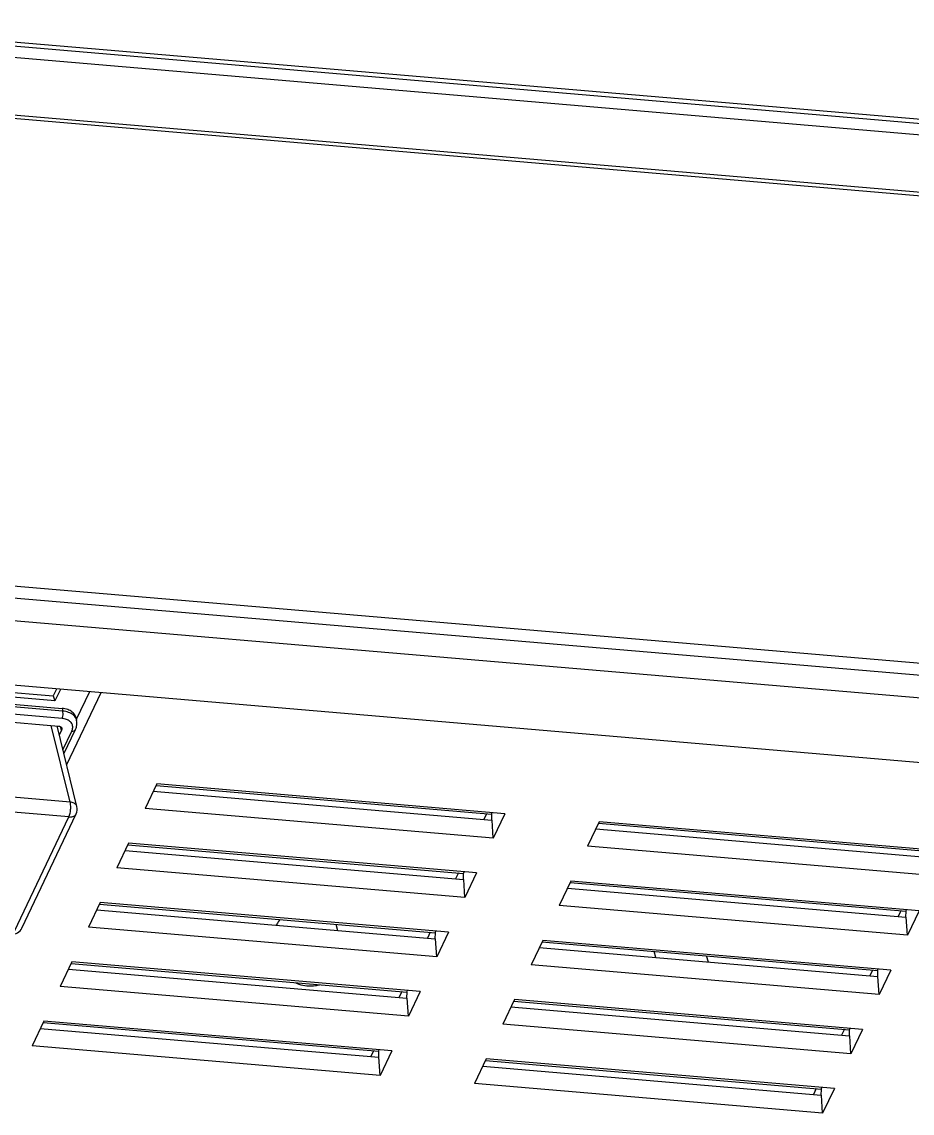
# Model space of a CAD drawing. Header units: millimetres. Extents: x 14276 to 15242, y -9916 to -8542.
# Drawn here: x 14527.3 to 14610.1, y -9790.9 to -9689.4 of the extents above; entities that cross this region are included whole.
import ezdxf

# ---------------------------------------------------------------- set-up
doc = ezdxf.new("R2010")
doc.units = ezdxf.units.MM

# ---------------------------------------------------------------- blocks, each defined once
blk = doc.blocks.new('u9')
at = {"color": 7, "linetype": 'Continuous'}
for p, q in [((156.337, 555.567), (157.424, 557.849)), ((157.424, 557.849), (189.812, 555.085)), ((157.424, 557.849), (157.534, 556.166)), ((156.337, 555.567), (188.724, 552.804)), ((157.57, 555.604), (157.505, 555.468)), ((157.558, 556.163), (157.546, 555.607)), ((188.79, 552.941), (157.546, 555.607)), ((189.045, 553.477), (157.558, 556.164)), ((158.033, 555.565), (158.289, 556.101)), ((188.724, 552.804), (189.812, 555.085)), ((197.5, 552.055), (198.587, 554.337)), ((198.587, 554.337), (198.697, 552.653)), ((198.587, 554.337), (230.975, 551.573)), ((153.709, 550.052), (154.796, 552.333)), ((154.796, 552.333), (187.183, 549.57)), ((154.796, 552.333), (154.905, 550.65)), ((198.721, 552.651), (198.709, 552.095)), ((230.208, 549.964), (198.721, 552.651)), ((199.197, 552.053), (199.452, 552.589)), ((197.5, 552.055), (229.888, 549.291)), ((198.733, 552.092), (198.668, 551.955)), ((229.953, 549.428), (198.709, 552.094)), ((229.888, 549.291), (230.975, 551.573)), ((154.93, 550.648), (154.917, 550.092)), ((186.417, 547.961), (154.929, 550.648)), ((155.405, 550.049), (155.66, 550.585)), ((153.709, 550.052), (186.096, 547.288)), ((154.942, 550.089), (154.876, 549.952)), ((186.161, 547.425), (154.917, 550.091)), ((186.096, 547.288), (187.183, 549.57)), ((194.872, 546.539), (195.959, 548.821)), ((195.959, 548.821), (196.068, 547.138)), ((195.959, 548.821), (228.346, 546.057)), ((151.08, 544.536), (152.167, 546.818)), ((152.167, 546.818), (184.555, 544.054)), ((152.167, 546.818), (152.277, 545.134)), ((194.872, 546.539), (227.259, 543.776)), ((196.105, 546.577), (196.04, 546.44)), ((196.093, 547.135), (196.08, 546.579)), ((227.324, 543.913), (196.081, 546.579)), ((227.58, 544.449), (196.092, 547.136)), ((196.568, 546.537), (196.824, 547.073)), ((152.301, 545.132), (152.289, 544.576)), ((183.788, 542.446), (152.301, 545.132)), ((227.259, 543.776), (228.346, 546.057)), ((151.08, 544.536), (183.468, 541.772)), ((152.313, 544.573), (152.248, 544.436)), ((183.533, 541.909), (152.289, 544.575)), ((152.777, 544.534), (153.032, 545.07)), ((168.036, 543.79), (168.222, 543.216)), ((172.95, 543.37), (173.106, 542.799)), ((183.468, 541.772), (184.555, 544.054)), ((192.243, 541.024), (193.331, 543.305)), ((193.331, 543.305), (193.44, 541.622)), ((193.331, 543.305), (225.718, 540.542)), ((148.452, 539.02), (149.539, 541.302)), ((149.539, 541.302), (181.926, 538.539)), ((149.539, 541.302), (149.648, 539.619)), ((193.476, 541.061), (193.411, 540.924)), ((193.464, 541.62), (193.452, 541.064)), ((224.696, 538.397), (193.452, 541.063)), ((224.951, 538.933), (193.464, 541.62)), ((193.94, 541.021), (194.195, 541.558)), ((192.243, 541.024), (224.631, 538.26)), ((202.714, 540.273), (202.559, 540.844)), ((224.631, 538.26), (225.718, 540.542)), ((231.922, 540.625), (226.862, 530.007)), ((232.61, 540.915), (227.55, 530.297)), ((149.685, 539.058), (149.619, 538.921)), ((149.673, 539.616), (149.66, 539.06)), ((180.904, 536.394), (149.661, 539.06)), ((181.16, 536.93), (149.672, 539.617)), ((150.148, 539.018), (150.404, 539.554)), ((148.452, 539.02), (180.839, 536.257)), ((180.839, 536.257), (181.926, 538.539)), ((189.615, 535.508), (190.702, 537.79)), ((190.702, 537.79), (190.811, 536.106)), ((190.702, 537.79), (223.09, 535.026)), ((190.836, 536.104), (190.824, 535.548)), ((222.323, 533.418), (190.835, 536.104)), ((191.311, 535.506), (191.567, 536.042)), ((146.911, 535.786), (179.298, 533.023)), ((189.615, 535.508), (222.002, 532.745)), ((190.848, 535.545), (190.783, 535.408)), ((222.068, 532.881), (190.824, 535.547)), ((222.002, 532.745), (223.09, 535.026)), ((178.531, 531.414), (147.044, 534.101)), ((145.823, 533.505), (178.211, 530.741)), ((178.276, 530.878), (147.032, 533.544)), ((178.211, 530.741), (179.298, 533.023)), ((186.986, 529.992), (188.074, 532.274)), ((188.074, 532.274), (188.183, 530.591)), ((188.074, 532.274), (220.461, 529.511)), ((73.804, 531.614), (241.799, 517.28)), ((186.986, 529.992), (219.374, 527.229)), ((188.219, 530.03), (188.154, 529.893)), ((188.207, 530.588), (188.195, 530.032)), ((219.439, 527.366), (188.195, 530.032)), ((219.695, 527.902), (188.207, 530.589)), ((188.683, 529.99), (188.938, 530.526)), ((227.55, 530.297), (241.717, 529.088)), ((219.374, 527.229), (220.461, 529.511)), ((226.794, 529.337), (228.646, 521.831)), ((227.43, 528.906), (229.188, 521.784)), ((227.43, 528.906), (241.598, 527.697)), ((239.033, 511.476), (71.039, 525.811)), ((224.566, 518.75), (227.755, 525.441)), ((228.007, 524.42), (226.931, 522.161)), ((228.101, 524.04), (227.275, 522.306)), ((70.854, 523.744), (238.848, 509.41)), ((238.485, 508.293), (71.844, 522.512)), ((228.218, 522.226), (228.436, 522.682)), ((228.218, 522.226), (228.32, 521.906)), ((244.335, 520.492), (228.514, 521.842)), ((225.624, 518.66), (226.856, 521.244)), ((226.877, 521.088), (226.823, 521.327)), ((228.177, 521.135), (243.998, 519.785)), ((228.179, 520.203), (228.114, 520.449)), ((228.114, 520.449), (243.936, 519.099)), ((243.431, 518.901), (228.179, 520.203)), ((228.336, 518.428), (228.845, 519.496)), ((228.705, 518.397), (229.004, 519.024)), ((229.004, 519.024), (228.845, 519.496)), ((228.845, 519.496), (243.134, 518.277)), ((243.245, 517.809), (229.004, 519.024)), ((253.662, 463.196), (88.866, 477.257)), ((89.031, 477.602), (253.827, 463.54)), ((86.846, 472.108), (253.487, 457.889)), ((86.528, 471.085), (254.522, 456.751)), ((86.878, 470.671), (254.873, 456.337))]:
    blk.add_line(p, q, dxfattribs=at)
for centre, radius, start, end in [((232.825, 540.195), 1, 85.11759, 154.55229), ((206.519, 541.084), 1.864, 334.51282, 336.99009), ((227.764, 529.577), 1, 154.52023, 193.86149), ((227.985, 521.585), 1.19, 179.45793, 192.5166)]:
    blk.add_arc(centre, radius, start, end, dxfattribs=at)
for points, start_tangent, end_tangent in [([(206.426, 545.723), (206.159, 545.842), (205.423, 546.001), (204.6, 545.975), (204.228, 545.905)], (-0.8820647, 0.4711283), (-0.9729781, -0.2308972)), ([(207.901, 539.819), (208.201, 540.282)], (0.6386285, 0.7695152), (0.4301939, 0.9027365)), ([(227.55, 530.297), (227.354, 530.296), (227.177, 530.261), (227.029, 530.192), (226.917, 530.094), (226.862, 530.007)], (-0.9963794, 0.085018), (-0.4312351, -0.9022396)), ([(227.55, 530.297), (227.483, 530.128), (227.43, 529.932), (227.393, 529.72), (227.374, 529.5), (227.375, 529.284), (227.394, 529.083), (227.43, 528.906)], (-0.4301939, -0.9027365), (0.2684753, -0.9632866)), ([(226.794, 529.337), (226.833, 529.235), (226.927, 529.113), (227.062, 529.015), (227.233, 528.945), (227.43, 528.906)], (0.2407503, -0.9705871), (0.9944595, -0.1051208)), ([(226.931, 522.161), (226.83, 521.877), (226.795, 521.596)], (-0.4301939, -0.9027365), (-0.0087974, -0.9999613)), ([(227.275, 522.306), (227.065, 522.28), (226.935, 522.17), (226.931, 522.161)], (-0.9963794, 0.085018), (-0.4216645, -0.9067519)), ([(227.189, 521.979), (227.248, 521.666), (227.448, 521.405), (227.772, 521.222), (228.177, 521.135)], (-0.0437779, -0.9990413), (0.9963794, -0.085018)), ([(227.275, 522.306), (227.189, 521.979)], (-0.4301939, -0.9027365), (-0.0437779, -0.9990413)), ([(228.201, 522.039), (228.19, 522.091), (228.218, 522.226)], (-0.310992, 0.9504125), (0.4301939, 0.9027365)), ([(228.514, 521.842), (228.35, 521.883), (228.237, 521.971), (228.201, 522.039)], (-0.9963794, 0.085018), (-0.310992, 0.9504125)), ([(226.824, 521.327), (226.882, 521.153), (227.147, 520.809)], (0.2164706, -0.9762891), (0.7601629, -0.6497325)), ([(226.878, 521.086), (226.963, 520.857), (227.238, 520.537), (227.655, 520.313), (228.179, 520.203)], (0.2224064, -0.9749541), (0.9963794, -0.085018)), ([(227.147, 520.809), (227.571, 520.567), (228.114, 520.449)], (0.7601629, -0.6497325), (0.9963794, -0.085018)), ([(228.177, 521.135), (228.111, 520.923), (228.088, 520.673), (228.114, 520.449)], (-0.4301939, -0.9027365), (0.2522243, -0.9676688))]:
    blk.add_spline(points, degree=3, dxfattribs=dict(at, start_tangent=start_tangent, end_tangent=end_tangent))

msp = doc.modelspace()

# ---------------------------------------------------------------- block references
at = {"rotation": 180}
msp.add_blockref('u9', (14759.21, -9233.04), dxfattribs=at)

doc.saveas('drawing.dxf')
